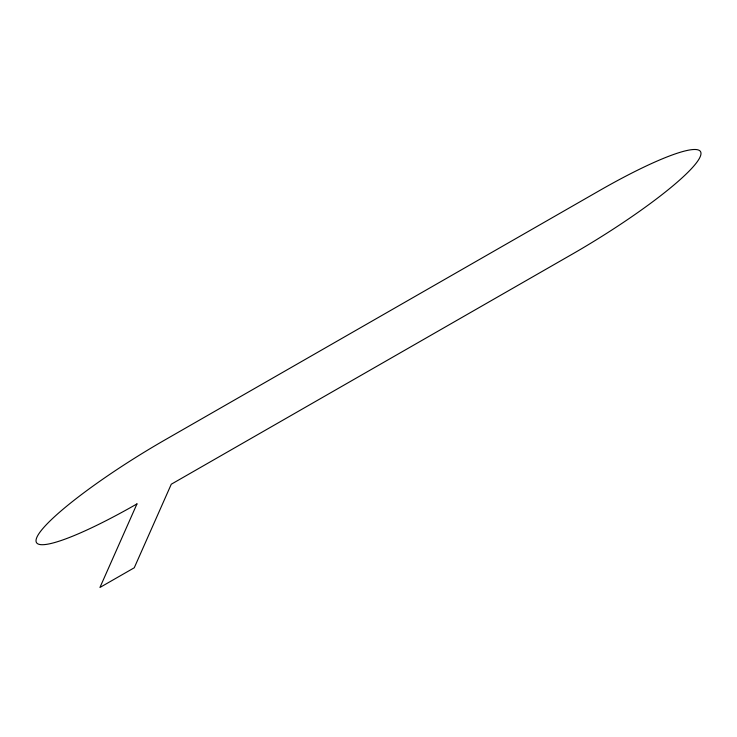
<?xml version="1.0" encoding="UTF-8"?>
<svg xmlns="http://www.w3.org/2000/svg" width="737" height="737" viewBox="0 0 737 737"><rect width="100%" height="100%" fill="white"/><g stroke="black" fill="none" stroke-linecap="round" stroke-linejoin="round"><path stroke-width="1.11" d="M136.971 503.905L99.946 587.463L134.254 567.776L171.279 484.218L571.543 254.569A134.935 20.314 -31.7 0 0 700.15 156.815A134.935 20.314 -31.7 0 0 600.029 190.293L165.457 439.63A134.935 20.314 -31.7 0 0 36.85 537.384A134.935 20.314 -31.7 0 0 136.971 503.905"/></g></svg>
